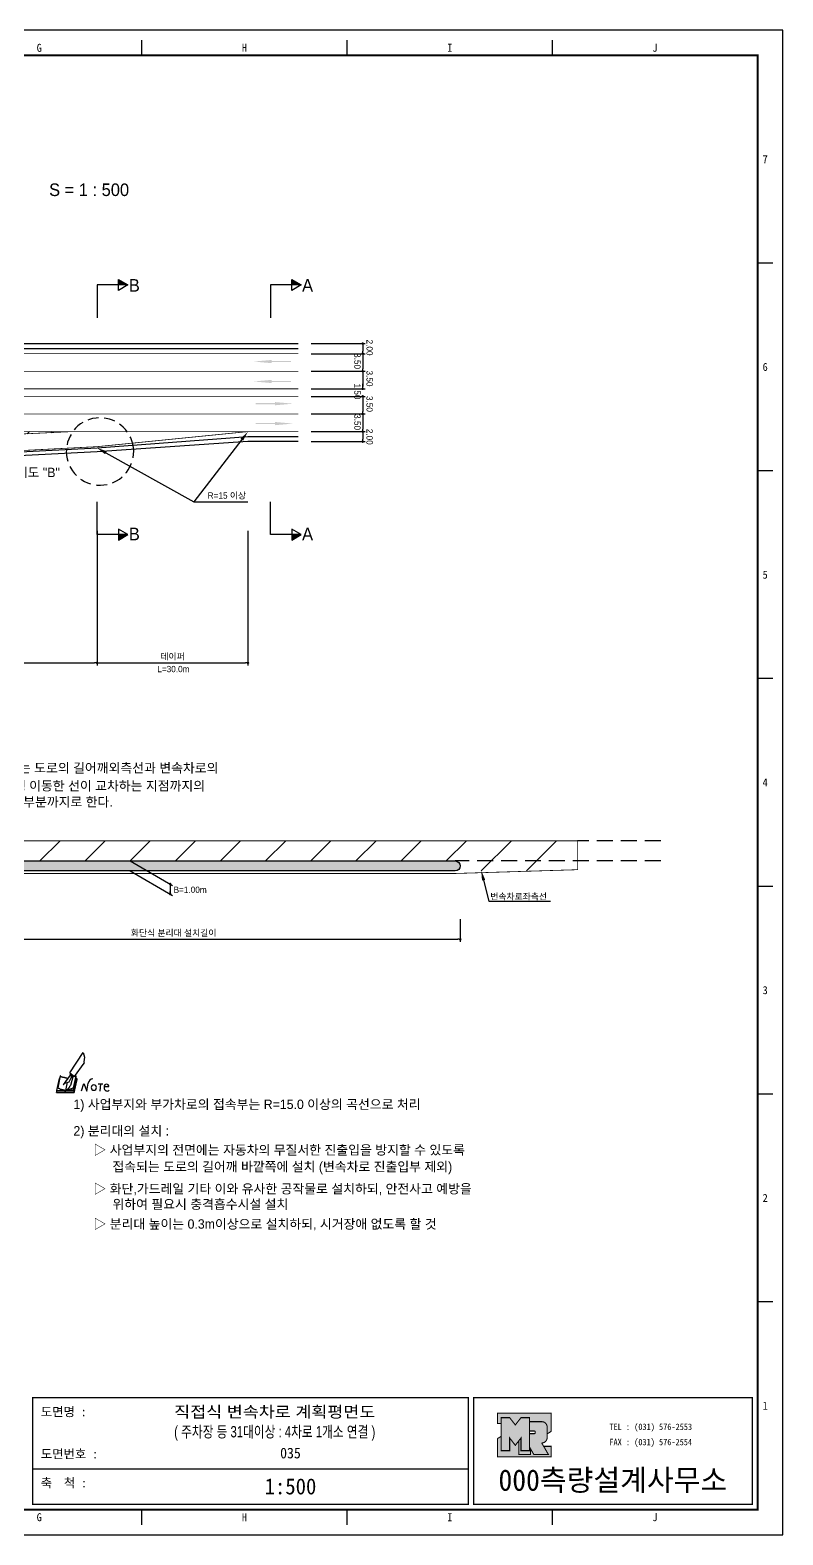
# Model space of a CAD drawing. Header units: millimetres. Extents: x 539 to 962, y 12 to 311.
# Drawn here: x 812.7 to 962.5, y 11.9 to 311.3 of the extents above; entities that cross this region are included whole.
import ezdxf
from ezdxf.enums import TextEntityAlignment as Align

# ---------------------------------------------------------------- set-up
doc = ezdxf.new("R2010")
doc.units = ezdxf.units.MM
doc.linetypes.add('HIDDEN', pattern=[9.525, 6.35, -3.175])
for name, color, linetype in [('CC-GSTR-0004', 4, 'Continuous'), ('CM-LANE-0030', 30, 'Continuous'), ('CZ-DIMT-0002', 7, 'Continuous'), ('CZ-LIN1-0007', 7, 'Continuous'), ('CZ-LIN2-0003', 3, 'Continuous'), ('CZ-LINE-0001', 7, 'Continuous'), ('CZ-TEXT-BOX0', 7, 'Continuous'), ('TITLE', 7, 'Continuous')]:
    doc.layers.add(name, color=color, linetype=linetype)
doc.styles.add('돋움', font='')
doc.styles.add('돋음체', font='')
doc.styles.get('돋움').set_extended_font_data('Dotum')
doc.styles.get('돋음체').set_extended_font_data('DotumChe')

# ---------------------------------------------------------------- blocks, each defined once
blk = doc.blocks.new('note')
for p, q in [((0.85, 3.5), (3.53, 7.57)), ((3.53, 7.57), (3.8, 6.64)), ((3.8, 6.64), (3.69, 5.72)), ((1, 3.1), (0.75, 2.77)), ((0.85, 3.5), (1.8, 2.79)), ((1, 3.4), (0.85, 3.21)), ((0.85, 3.21), (1.52, 2.71)), ((1.8, 2.79), (3.74, 5.46)), ((3.69, 5.72), (3.74, 5.46)), ((-1.24, 2.36), (-1.77, 0)), ((-1.77, 0), (1.77, 0)), ((-1.77, 0), (-1.77, -0.3)), ((-1.53, 0.52), (-1.55, 0.54)), ((-1.01, 2.9), (-1.53, 0.52)), ((-1.48, 0.48), (-1.53, 0.52)), ((-1.43, 0.44), (-1.48, 0.48)), ((-1.38, 0.41), (-1.43, 0.44)), ((-1.33, 0.4), (-1.38, 0.41)), ((-1.27, 0.37), (-1.33, 0.4)), ((-1.22, 0.35), (-1.27, 0.37)), ((-1.13, 2.36), (-1.24, 2.36)), ((-1.17, 0.33), (-1.22, 0.35)), ((-1.12, 0.32), (-1.17, 0.33)), ((-1.02, 0.25), (-1.12, 0.32)), ((-0.97, 0.22), (-1.02, 0.25)), ((-1, 2.9), (-1.01, 2.9)), ((-0.98, 2.85), (-1, 2.9)), ((-0.95, 2.8), (-0.98, 2.85)), ((-0.93, 0.21), (-0.97, 0.22)), ((-0.9, 2.75), (-0.95, 2.8)), ((-0.88, 0.19), (-0.93, 0.21)), ((-0.85, 2.72), (-0.9, 2.75)), ((-0.8, 0.18), (-0.88, 0.19)), ((-0.79, 2.69), (-0.85, 2.72)), ((-0.75, 0.17), (-0.8, 0.18)), ((-0.74, 2.68), (-0.79, 2.69)), ((-0.7, 0.16), (-0.75, 0.17)), ((-0.69, 2.65), (-0.74, 2.68)), ((-0.64, 0.15), (-0.7, 0.16)), ((-0.64, 2.65), (-0.69, 2.65)), ((-0.59, 2.63), (-0.64, 2.65)), ((-0.58, 0.14), (-0.64, 0.15)), ((-0.54, 2.62), (-0.59, 2.63)), ((-0.53, 0.13), (-0.58, 0.14)), ((-0.48, 2.61), (-0.54, 2.62)), ((-0.48, 0.12), (-0.53, 0.13)), ((-0.43, 2.61), (-0.48, 2.61)), ((-0.43, 0.11), (-0.48, 0.12)), ((0.75, 2.77), (-0.46, 1.16)), ((0.37, 2.24), (-0.46, 1.16)), ((-0.46, 1.16), (-0.08, 1.47)), ((-0.38, 2.59), (-0.43, 2.61)), ((-0.38, 0.08), (-0.43, 0.11)), ((-0.33, 2.59), (-0.38, 2.59)), ((-0.29, 0.06), (-0.38, 0.08)), ((-0.27, 2.58), (-0.33, 2.59)), ((-0.23, 0.05), (-0.29, 0.06)), ((-0.22, 2.57), (-0.27, 2.58)), ((-0.16, 0.04), (-0.23, 0.05)), ((-0.17, 2.56), (-0.22, 2.57)), ((-0.12, 2.55), (-0.17, 2.56)), ((-0.11, 0.03), (-0.16, 0.04)), ((-0.07, 2.53), (-0.12, 2.55)), ((-0.04, 0.02), (-0.11, 0.03)), ((-0.08, 1.47), (0.72, 1.75)), ((-0.01, 2.51), (-0.07, 2.53)), ((-0.05, -0.3), (-0.05, 0)), ((0, 0), (-0.04, 0.02)), ((0.04, 2.5), (-0.01, 2.51)), ((0.37, 1.63), (0, 0)), ((0, 0), (1.6, 0.53)), ((0, 0), (1.65, 0.18)), ((0, 0.01), (0.06, 0.04)), ((0, -0.3), (0, 0)), ((0.09, 2.48), (0.04, 2.5)), ((0.05, -0.3), (0.05, 0)), ((0.06, 0.04), (0.11, 0.07)), ((0.14, 2.48), (0.09, 2.48)), ((0.11, 0.07), (0.16, 0.09)), ((0.2, 2.47), (0.14, 2.48)), ((0.16, 0.09), (0.21, 0.12)), ((0.26, 2.43), (0.18, 2.46)), ((0.21, 0.12), (0.27, 0.14)), ((0.34, 2.4), (0.26, 2.43)), ((0.27, 0.14), (0.36, 0.19)), ((0.45, 2.37), (0.34, 2.4)), ((0.36, 0.19), (0.41, 0.22)), ((0.41, 0.22), (0.46, 0.27)), ((0.46, 0.27), (0.51, 0.3)), ((0.51, 0.3), (0.56, 0.34)), ((0.56, 0.34), (0.6, 0.4)), ((0.6, 0.4), (0.64, 0.45)), ((0.64, 0.45), (0.67, 0.51)), ((0.67, 0.51), (0.74, 0.58)), ((0.72, 1.75), (1.16, 2.53)), ((0.74, 0.58), (0.79, 0.63)), ((0.79, 0.63), (0.83, 0.68)), ((0.83, 0.68), (0.86, 0.73)), ((0.86, 0.73), (0.89, 0.79)), ((0.89, 0.84), (0.92, 0.89)), ((0.89, 0.79), (0.89, 0.84)), ((0.92, 0.89), (0.96, 0.95)), ((0.96, 0.95), (1.01, 0.97)), ((1.47, 2.74), (1.01, 0.97)), ((1.16, 2.53), (1.37, 2.82)), ((2.13, 2.84), (1.44, 2.63)), ((1.52, 2.71), (1.66, 2.9)), ((1.6, 0.53), (2.13, 2.84)), ((1.65, 0.18), (2.19, 2.48)), ((1.77, 0), (2.3, 2.36)), ((1.77, -0.3), (2.3, 2.07)), ((1.77, -0.38), (2.3, 1.99)), ((1.77, -0.44), (2.3, 1.93)), ((1.77, 0), (1.77, -0.3)), ((2.19, 2.48), (2.04, 2.47)), ((2.3, 2.36), (2.16, 2.36)), ((2.3, 2.36), (2.3, 2.07)), ((3.21, -0.08), (3.68, 1.4)), ((3.68, 1.4), (4.26, -0.14)), ((4.26, -0.14), (4.56, 1.44)), ((6.55, 1.34), (7.46, 1.34)), ((7.01, 1.34), (6.87, -0.11)), ((7.71, 0.77), (7.71, 0.55)), ((7.71, 0.77), (8.67, 0.77)), ((-1.77, -0.3), (1.77, -0.3)), ((-1.77, -0.43), (-1.77, -0.3)), ((-1.77, -0.37), (1.77, -0.37)), ((-1.77, -0.43), (1.77, -0.43))]:
    blk.add_line(p, q)
for centre, major_axis, start_param, end_param in [((0.4, 2.31), (0.0702, 0.0702), 3.283946, 6.425539), ((5.68, 1.23), (-0.806, 0.806), -0.591174, 0.597824), ((5.66, 0.58), (-0.378, 0.378), 3.926991, 10.210176), ((8.3, 0.49), (0.422, 0.422), 2.265602, 4.634911), ((8.19, 0.77), (-0.342, 0.342), 3.926991, 7.068583)]:
    blk.add_ellipse(centre, major_axis=major_axis, ratio=1, start_param=start_param, end_param=end_param)
blk = doc.blocks.new('_Dot')
at = {"color": 0, "linetype": 'ByBlock', "lineweight": -2}
blk.add_line((-0.5, 0), (-1, 0), dxfattribs=at)
at = {"color": 0, "linetype": 'ByBlock', "const_width": 0.5}
blk.add_lwpolyline([(-0.25, 0, 1), (0.25, 0, 1)], format="xyb", close=True, dxfattribs=at)

msp = doc.modelspace()

# ---------------------------------------------------------------- hatches: boundary and pattern name
at = {"layer": 'CM-LANE-0030'}
h = msp.add_hatch(dxfattribs=at)
h.set_pattern_fill('ANSI31', color=256, style=0)
h.set_pattern_definition([(45, (540.801, 471.5073), (-2.245064, 2.245064), [])])
h.paths.add_polyline_path([(821.11, 231.44), (663.61, 231.44), (692.29, 228.44), (697.13, 228.44, -1), (697.13, 229.44), (753.13, 229.44, -1), (753.13, 228.44), (762.87, 228.44)])
at = {"layer": 'CZ-LIN1-0007'}
for points in [[(860.8, 245.69), (860.8, 245.47), (864.63, 245.48), (864.63, 245.26), (860.8, 245.26), (860.8, 245.05), (857.15, 245.37)], [(860.8, 241.73), (860.8, 241.52), (864.63, 241.52), (864.63, 241.3), (860.8, 241.3), (860.8, 241.09), (857.15, 241.41)], [(861.41, 237.31), (861.41, 237.1), (857.59, 237.1), (857.59, 236.88), (861.41, 236.88), (861.41, 236.67), (865.06, 236.99)], [(861.41, 233.35), (861.41, 233.14), (857.59, 233.14), (857.59, 232.92), (861.41, 232.92), (861.41, 232.71), (865.06, 233.03)]]:
    msp.add_hatch(color=256, dxfattribs=at).paths.add_polyline_path(points)
at = {"layer": 'CZ-LIN2-0003'}
h = msp.add_hatch(dxfattribs=at)
h.set_pattern_fill('CROSS', color=256, scale=0.15, style=0)
h.set_pattern_definition([(0, (472.6129, 630.1541), (0.9525, 0.9525), [0.47625, -1.42875]), (90, (472.851, 629.916), (-0.9525, 0.9525), [0.47625, -1.42875])])
h.paths.add_polyline_path([(897.28, 146.02), (785.26, 146.02, 1), (785.26, 144.02), (897.28, 144.02, 1)])
at = {"layer": 'CZ-LINE-0001'}
for points in [[(830.29, 261.71), (830.29, 260.61), (832.19, 260.61)], [(864.76, 261.71), (864.76, 260.61), (866.66, 260.61)], [(832.19, 210.94), (830.29, 210.94), (830.29, 209.84)], [(866.66, 210.94), (864.76, 210.94), (864.76, 209.84)]]:
    msp.add_hatch(color=256, dxfattribs=at).paths.add_polyline_path(points)
at = {"layer": 'TITLE', "ltscale": 150}
h = msp.add_hatch(color=8, dxfattribs=at)
edge = h.paths.add_edge_path()
edge.add_line((916.37, 36.17), (905.71, 36.17))
edge.add_line((905.71, 36.17), (905.71, 34.09))
edge.add_line((905.71, 34.09), (906.41, 34.09))
edge.add_line((906.41, 34.09), (906.41, 35.26))
edge.add_line((906.41, 35.26), (908.11, 35.26))
edge.add_line((908.11, 35.26), (909.23, 33.81))
edge.add_line((909.23, 33.81), (910.36, 35.26))
edge.add_line((910.36, 35.26), (912.05, 35.26))
edge.add_line((912.05, 35.26), (912.05, 34.47))
edge.add_line((912.05, 34.47), (914.49, 34.47))
edge.add_arc((914.49, 33.4), 1.07, 0, 90, ccw=False)
edge.add_line((915.56, 33.4), (915.56, 32.03))
edge.add_line((915.56, 32.03), (916.37, 32.54))
edge.add_line((916.37, 32.54), (916.37, 36.17))
h.paths.add_polyline_path([(909.92, 30.64), (909.23, 29.76), (908.11, 31.22), (908.11, 28.7), (906.41, 28.7), (906.41, 31.55), (905.71, 31.11), (905.71, 27.48), (916.37, 27.48), (916.37, 29.56), (914.88, 29.56), (915.83, 27.91), (912.93, 27.91), (912.23, 29.12), (912.23, 27.91), (909.92, 27.91)])
msp.add_hatch(color=5, dxfattribs=at).paths.add_polyline_path([(912.05, 35.26), (910.36, 35.26), (909.23, 33.81), (908.11, 35.26), (906.41, 35.26), (906.41, 28.7), (908.11, 28.7), (908.11, 31.22), (909.23, 29.76), (910.36, 31.22), (910.36, 28.7), (912.05, 28.7)])
h = msp.add_hatch(color=161, dxfattribs=at)
edge = h.paths.add_edge_path()
edge.add_arc((914.49, 33.4), 1.07, 360, 450)
edge.add_line((914.49, 34.47), (912.05, 34.47))
edge.add_line((912.05, 34.47), (912.05, 32.61))
edge.add_line((912.05, 32.61), (913.05, 32.61))
edge.add_arc((913.05, 32.5), 0.113, 0, 90, ccw=False)
edge.add_line((913.16, 32.5), (913.16, 32.19))
edge.add_arc((913.05, 32.19), 0.113, 270, 360, ccw=False)
edge.add_line((913.05, 32.08), (912.05, 32.08))
edge.add_line((912.05, 32.08), (912.05, 28.7))
edge.add_line((912.05, 28.7), (910.36, 28.7))
edge.add_line((910.36, 28.7), (910.36, 31.22))
edge.add_line((910.36, 31.22), (909.92, 30.64))
edge.add_line((909.92, 30.64), (909.92, 27.91))
edge.add_line((909.92, 27.91), (912.23, 27.91))
edge.add_line((912.23, 27.91), (912.23, 29.12))
edge.add_line((912.23, 29.12), (912.93, 27.91))
edge.add_line((912.93, 27.91), (915.83, 27.91))
edge.add_line((915.83, 27.91), (914.49, 30.22))
edge.add_arc((914.49, 31.29), 1.07, 270, 360)
edge.add_line((915.56, 31.29), (915.56, 33.4))

# ---------------------------------------------------------------- linework, layer by layer
at = {"color": 0, "linetype": 'ByBlock', "lineweight": -2}
for p, q in [((878.88, 248.69), (878.88, 248.44)), ((878.88, 247.19), (878.88, 247.44)), ((878.88, 246.69), (878.88, 246.44)), ((878.88, 243.69), (878.88, 243.94)), ((878.88, 243.19), (878.88, 242.94)), ((878.88, 240.19), (878.88, 240.44)), ((878.88, 240.19), (878.88, 240.44)), ((878.88, 238.19), (878.88, 237.94)), ((878.88, 238.19), (878.88, 237.94)), ((878.88, 235.19), (878.88, 235.44)), ((878.88, 234.69), (878.88, 234.44)), ((878.88, 231.69), (878.88, 231.94)), ((878.88, 231.19), (878.88, 230.94)), ((878.88, 229.69), (878.88, 229.94)), ((840.57, 141.19), (840.57, 140.94)), ((840.57, 139.69), (840.57, 139.94))]:
    msp.add_line(p, q, dxfattribs=at)
at = {"color": 0, "linetype": 'ByBlock', "const_width": 0.25}
for points in [[(878.88, 248.82, 1), (878.88, 249.07, 1)], [(878.88, 247.07, 1), (878.88, 246.82, 1)], [(878.88, 246.82, 1), (878.88, 247.07, 1)], [(878.88, 243.57, 1), (878.88, 243.32, 1)], [(878.88, 243.32, 1), (878.88, 243.57, 1)], [(878.88, 240.07, 1), (878.88, 239.82, 1)], [(878.88, 240.07, 1), (878.88, 239.82, 1)], [(878.88, 238.32, 1), (878.88, 238.57, 1)], [(878.88, 238.32, 1), (878.88, 238.57, 1)], [(878.88, 235.07, 1), (878.88, 234.82, 1)], [(878.88, 234.82, 1), (878.88, 235.07, 1)], [(878.88, 231.32, 1), (878.88, 231.57, 1)], [(878.88, 231.57, 1), (878.88, 231.32, 1)], [(878.88, 229.57, 1), (878.88, 229.32, 1)], [(840.57, 141.32, 1), (840.57, 141.57, 1)], [(840.57, 139.57, 1), (840.57, 139.32, 1)]]:
    msp.add_lwpolyline(points, format="xyb", close=True, dxfattribs=at)
at = {"layer": 'CC-GSTR-0004'}
for points in [[(636.05, 248.94), (866.05, 248.94)], [(636.05, 247.94), (866.05, 247.94)]]:
    msp.add_lwpolyline(points, dxfattribs=at)
for points in [[(736.24, 219.27, -0.185887), (745.7, 224.05), (826.05, 228.19), (856.05, 230.44), (866.05, 230.44)], [(866.05, 229.44), (856.05, 229.44), (826.05, 227.44), (745.76, 223.31, 0.185554), (736.79, 218.77)]]:
    msp.add_lwpolyline(points, format="xyb", dxfattribs=at)
at = {"layer": 'CM-LANE-0030'}
for p, q in [((814.67, 146.02), (818.67, 150.02)), ((823.65, 146.02), (827.65, 150.02)), ((832.63, 146.02), (836.63, 150.02)), ((841.61, 146.02), (845.61, 150.02)), ((850.59, 146.02), (854.59, 150.02)), ((859.57, 146.02), (863.57, 150.02)), ((868.55, 146.02), (872.55, 150.02)), ((877.53, 146.02), (881.53, 150.02)), ((886.51, 146.02), (890.51, 150.02)), ((895.49, 146.02), (899.49, 150.02)), ((902.47, 144.02), (908.47, 150.02)), ((911.45, 144.02), (917.45, 150.02))]:
    msp.add_line(p, q, dxfattribs=at)
at = {"layer": 'CM-LANE-0030', "const_width": 0.15}
for points in [[(636.05, 239.94), (866.05, 239.94)], [(636.05, 238.44), (866.05, 238.44)]]:
    msp.add_lwpolyline(points, dxfattribs=at)
for points in [[(663.61, 231.44), (821.11, 231.44), (753.13, 228.19), (697.13, 228.19)], [(765.66, 145.06), (785.26, 143.52), (897.12, 143.52), (921.62, 144.28), (921.62, 150.02), (765.66, 150.02)]]:
    msp.add_lwpolyline(points, close=True, dxfattribs=at)
at = {"layer": 'CZ-LIN1-0007', "const_width": 0.15}
msp.add_lwpolyline([(636.05, 246.94), (866.05, 246.94)], dxfattribs=at)
at = {"layer": 'CZ-LIN1-0007', "linetype": 'HIDDEN', "const_width": 0.15}
for points in [[(636.05, 243.44), (866.05, 243.44)], [(636.05, 234.94), (866.05, 234.94)], [(821.11, 231.44), (856.05, 231.44)]]:
    msp.add_lwpolyline(points, dxfattribs=at)
at = {"layer": 'CZ-LIN1-0007', "const_width": 0.15}
msp.add_lwpolyline([(866.05, 231.44), (856.05, 231.44), (826.05, 228.44), (745.68, 224.3, 0.185992), (736.05, 219.44)], format="xyb", dxfattribs=at)
at = {"layer": 'CZ-LIN2-0003'}
msp.add_lwpolyline([(897.28, 144.02), (785.26, 144.02, -1), (785.26, 146.02), (897.28, 146.02, -1)], format="xyb", close=True, dxfattribs=at)
at = {"layer": 'CZ-LINE-0001'}
for p, q in [((832.19, 260.61), (826.05, 260.61)), ((826.05, 260.61), (826.05, 254.07)), ((830.29, 259.51), (830.29, 261.71)), ((830.29, 261.71), (832.19, 260.61)), ((832.19, 260.61), (830.29, 259.51)), ((866.66, 260.61), (860.52, 260.61)), ((860.52, 260.61), (860.52, 254.07)), ((864.76, 259.51), (864.76, 261.71)), ((864.76, 261.71), (866.66, 260.61)), ((866.66, 260.61), (864.76, 259.51)), ((868.65, 248.94), (879.38, 248.94)), ((868.65, 246.94), (879.38, 246.94)), ((868.65, 246.94), (879.38, 246.94)), ((878.88, 248.44), (878.88, 247.44)), ((878.88, 246.44), (878.88, 243.94)), ((868.65, 243.44), (879.38, 243.44)), ((868.65, 243.44), (879.38, 243.44)), ((878.88, 242.94), (878.88, 240.44)), ((868.65, 239.94), (879.38, 239.94)), ((868.65, 239.94), (879.38, 239.94)), ((878.88, 240.44), (878.88, 240.94)), ((868.65, 238.44), (879.38, 238.44)), ((868.65, 238.44), (879.38, 238.44)), ((878.88, 237.94), (878.88, 235.44)), ((878.88, 237.94), (878.88, 237.44)), ((868.65, 234.94), (879.38, 234.94)), ((868.65, 234.94), (879.38, 234.94)), ((878.88, 234.44), (878.88, 231.94)), ((868.65, 231.44), (879.38, 231.44)), ((868.65, 231.44), (879.38, 231.44)), ((878.88, 230.94), (878.88, 229.94)), ((868.65, 229.44), (879.38, 229.44)), ((826.05, 210.94), (826.05, 217.48)), ((845.27, 217.45), (856.05, 217.45)), ((860.52, 210.94), (860.52, 217.48)), ((826.05, 211.7), (826.05, 184.92)), ((826.05, 211.7), (826.05, 184.92)), ((832.19, 210.94), (826.05, 210.94)), ((832.19, 210.94), (830.29, 212.04)), ((830.29, 212.04), (830.29, 209.84)), ((830.29, 209.84), (832.19, 210.94)), ((856.05, 211.7), (856.05, 184.92)), ((866.66, 210.94), (860.52, 210.94)), ((866.66, 210.94), (864.76, 212.04)), ((864.76, 212.04), (864.76, 209.84)), ((864.76, 209.84), (866.66, 210.94)), ((736.55, 185.42), (825.55, 185.42)), ((826.55, 185.42), (855.55, 185.42)), ((832.63, 146.02), (841.07, 141.15)), ((832.63, 144.02), (841.07, 139.15)), ((840.57, 140.94), (840.57, 139.44)), ((898.28, 134.47), (898.28, 129.93)), ((784.76, 130.43), (897.78, 130.43))]:
    msp.add_line(p, q, dxfattribs=at)
at = {"layer": 'CZ-LINE-0001', "linetype": 'HIDDEN', "ltscale": 0.35}
msp.add_line((833.27, 228.27), (833.27, 228.27), dxfattribs=at)
at = {"layer": 'CZ-LINE-0001', "linetype": 'HIDDEN', "ltscale": 0.5}
for p, q in [((938.15, 150.02), (921.62, 150.02)), ((938.15, 146.02), (897.28, 146.02))]:
    msp.add_line(p, q, dxfattribs=at)
at = {"layer": 'CZ-LINE-0001'}
for points in [[(854.83, 229.84), (845.27, 217.45)], [(827.8, 227.23), (845.27, 217.45)]]:
    msp.add_lwpolyline(points, dxfattribs=at)
at = {"layer": 'CZ-LINE-0001', "extrusion": (0, 0, -1)}
msp.add_lwpolyline([(-902.93, 142.19), (-903.98, 138.01), (-916.21, 138.01)], dxfattribs=at)
at = {"layer": 'CZ-LINE-0001', "linetype": 'HIDDEN', "ltscale": 0.35}
msp.add_arc((826.62, 227.48), 6.7, 6.7667, 6.749, dxfattribs=at)
at = {"layer": 'CZ-LINE-0001'}
for points in [[(854.57, 230.04), (856.05, 231.42), (855.09, 229.63)], [(827.63, 226.93), (826.05, 228.2), (827.96, 227.52)]]:
    msp.add_solid(points, dxfattribs=at)
at = {"layer": 'CZ-LINE-0001', "extrusion": (0, 0, -1)}
msp.add_solid([(-903.25, 142.27), (-902.44, 144.13), (-902.61, 142.11)], dxfattribs=at)
at = {"layer": 'TITLE', "color": 7, "linetype": 'Continuous'}
for p, q in [((834.95, 306.27), (834.95, 309.3)), ((875.77, 306.27), (875.77, 309.3)), ((916.6, 306.27), (916.6, 309.3)), ((960.45, 264.95), (957.42, 264.95)), ((960.45, 223.62), (957.42, 223.62)), ((960.45, 182.29), (957.42, 182.29)), ((960.45, 140.96), (957.42, 140.96)), ((960.45, 99.63), (957.42, 99.63)), ((960.45, 58.3), (957.42, 58.3)), ((834.95, 13.95), (834.95, 16.97)), ((875.77, 13.95), (875.77, 16.97)), ((916.6, 13.95), (916.6, 16.97))]:
    msp.add_line(p, q, dxfattribs=at)
at = {"layer": 'TITLE', "ltscale": 150}
msp.add_line((813.25, 25.11), (899.86, 25.11), dxfattribs=at)
at = {"layer": 'TITLE'}
msp.add_line((957.53, 16.97), (548.67, 16.97), dxfattribs=at)
msp.add_lwpolyline([(539.1, 11.94), (962.46, 11.94), (962.46, 311.31), (539.1, 311.31)], close=True, dxfattribs=at)
at = {"layer": 'TITLE', "linetype": 'Continuous', "const_width": 0.403}
msp.add_lwpolyline([(549.18, 16.97), (549.18, 306.27), (957.42, 306.27), (957.42, 16.97)], close=True, dxfattribs=at)
at = {"layer": 'TITLE', "ltscale": 150}
for points, const_width in [([(813.25, 39.25), (899.86, 39.25), (899.86, 18.03), (813.25, 18.03)], 0.265), ([(956.36, 39.25), (956.36, 18.03), (900.92, 18.03), (900.92, 39.25), (956.36, 39.25)], 0.265), ([(912.05, 35.26), (910.36, 35.26), (909.23, 33.81), (908.11, 35.26), (906.41, 35.26), (906.41, 28.7), (908.11, 28.7), (908.11, 31.22), (909.23, 29.76), (910.36, 31.22), (910.36, 28.7), (912.05, 28.7)], 0.212), ([(909.92, 30.64), (909.23, 29.76), (908.11, 31.22), (908.11, 28.7), (906.41, 28.7), (906.41, 31.55), (905.71, 31.11), (905.71, 27.48), (916.37, 27.48), (916.37, 29.56), (914.88, 29.56), (915.83, 27.91), (912.93, 27.91), (912.23, 29.12), (912.23, 27.91), (909.92, 27.91)], 0.212)]:
    msp.add_lwpolyline(points, close=True, dxfattribs=dict(at, const_width=const_width))
at = {"layer": 'TITLE', "ltscale": 150, "const_width": 0.212}
for points in [[(916.37, 36.17), (905.71, 36.17), (905.71, 34.09), (906.41, 34.09), (906.41, 35.26), (908.11, 35.26), (909.23, 33.81), (910.36, 35.26), (912.05, 35.26), (912.05, 34.47), (914.49, 34.47, -0.414214), (915.56, 33.4), (915.56, 32.03), (916.37, 32.54)], [(915.56, 33.4, 0.414214), (914.49, 34.47), (912.05, 34.47), (912.05, 32.61), (913.05, 32.61, -0.414214), (913.16, 32.5), (913.16, 32.19, -0.414214), (913.05, 32.08), (912.05, 32.08), (912.05, 28.7), (910.36, 28.7), (910.36, 31.22), (909.92, 30.64), (909.92, 27.91), (912.23, 27.91), (912.23, 29.12), (912.93, 27.91), (915.83, 27.91), (914.49, 30.22, 0.414214), (915.56, 31.29)]]:
    msp.add_lwpolyline(points, format="xyb", close=True, dxfattribs=at)

# ---------------------------------------------------------------- block references
at = {"layer": 'CZ-LINE-0001', "xscale": 0.5, "yscale": 0.5, "zscale": 0.5}
for p in [(826.05, 185.42), (856.05, 185.42), (898.28, 130.43)]:
    msp.add_blockref('_Dot', p, dxfattribs=at)
at = {"layer": 'CZ-LINE-0001', "xscale": 0.5, "yscale": 0.5, "zscale": 0.5, "rotation": 180}
msp.add_blockref('_Dot', (826.05, 185.42), dxfattribs=at)
at = {"layer": 'CZ-TEXT-BOX0'}
msp.add_blockref('note', (819.74, 100.35), dxfattribs=at)

# ---------------------------------------------------------------- texts
at = {"layer": 'CZ-DIMT-0002', "style": '돋움'}
for s, height, p in [('B', 2.5, (833.45, 260.53)), ('A', 2.5, (867.91, 260.53)), ('상세도 "B"', 1.875, (813.08, 223.31)), ('R=15 이상', 1.25, (851.86, 218.71)), ('B', 2.5, (833.45, 211.07)), ('A', 2.5, (867.91, 211.07)), ('L=30.0m', 1.25, (841.22, 184.2))]:
    msp.add_text(s, height=height, dxfattribs=at).set_placement(p, align=Align.MIDDLE_CENTER)
for s, p in [('2.00', (879.63, 249.75)), ('3.50', (877.2, 247.06)), ('3.50', (879.63, 243.59)), ('1.50', (877.2, 241.01)), ('3.50', (879.63, 238.53)), ('3.50', (877.2, 234.92)), ('2.00', (879.63, 232))]:
    msp.add_text(s, height=1.25, rotation=270, dxfattribs=at).set_placement(p)
for s, p in [('○ 분리대 설치길이는 접속되는 도로의 길어깨외측선과 변속차로의', (780.01, 164.53)), ('좌측선에서 0.5m만큼 평행 이동한 선이 교차하는 지점까지의', (783.86, 160.97)), ('길이중 R=0.5로 마감되는 부분까지로 한다.', (783.86, 157.77)), ('1) 사업부지와 부가차로의 접속부는 R=15.0 이상의 곡선으로 처리', (821.34, 97.6)), ('2) 분리대의 설치 :', (821.34, 92.33)), ('▷ 사업부지의 전면에는 자동차의 무질서한 진출입을 방지할 수 있도록', (825.32, 88.53)), ('접속되는 도로의 길어깨 바깥쪽에 설치 (변속차로 진출입부 제외)', (829.1, 85.2)), ('▷ 화단,가드레일 기타 이와 유사한 공작물로 설치하되, 안전사고 예방을', (825.32, 80.8)), ('위하여 필요시 충격흡수시설 설치', (829.1, 77.74)), ('▷ 분리대 높이는 0.3m이상으로 설치하되, 시거장애 없도록 할 것', (825.32, 73.79))]:
    msp.add_text(s, height=1.875, dxfattribs=at).set_placement(p, align=Align.MIDDLE_LEFT)
for s, p in [('B=1.00m', (841.26, 139.67)), ('변속차로좌측선', (904.26, 138.32))]:
    msp.add_text(s, height=1.25, dxfattribs=at).set_placement(p)
at = {"layer": 'CZ-LINE-0001', "char_height": 1.25, "attachment_point": 5, "style": '돋움'}
for s, insert in [('\\A1;테이퍼', (841.05, 186.62)), ('\\A1;화단식 분리대 설치길이', (841.27, 131.63))]:
    msp.add_mtext(s, dxfattribs=dict(at, insert=insert))
at = {"layer": 'TITLE', "color": 3, "linetype": 'Continuous', "style": '돋음체'}
for s, p in [('G', (814.54, 307.79)), ('H', (855.36, 307.79)), ('I', (896.19, 307.79)), ('J', (937.01, 307.79)), ('7', (958.93, 285.62)), ('6', (958.93, 244.29)), ('5', (958.93, 202.96)), ('4', (958.93, 161.63)), ('3', (958.93, 120.3)), ('2', (958.93, 78.97)), ('1', (958.93, 37.64)), ('G', (814.54, 15.46)), ('H', (855.36, 15.46)), ('I', (896.19, 15.46)), ('J', (937.01, 15.46))]:
    msp.add_text(s, height=1.59, dxfattribs=at).set_placement(p, align=Align.MIDDLE)
at = {"layer": 'TITLE', "style": '돋움'}
msp.add_text('S = 1 : 500', height=2.5, dxfattribs=at).set_placement((816.5, 279.55), align=Align.MIDDLE_LEFT)
at = {"layer": 'TITLE', "style": '돋음체'}
for s, p in [('도면명 :', (814.84, 35.54)), ('도면번호 :', (814.84, 27.15)), ('축  척 :', (814.84, 21.39))]:
    msp.add_text(s, height=1.804, dxfattribs=at).set_placement(p)
at = {"layer": 'TITLE', "style": '돋움'}
for s, width, p, p2 in [('직접식 변속차로 계획평면도', 1.010039, (841.38, 35.29), (881.38, 35.29)), ('( 주차장 등 31대이상 : 4차로 1개소 연결 )', 0.670122, (841.38, 31.34), (881.38, 31.34))]:
    msp.add_text(s, height=2.25, dxfattribs=dict(at, width=width)).set_placement(p, p2, align=Align.FIT)
at = {"layer": 'TITLE', "color": 180, "style": '돋음체'}
for s, p in [('TEL : (031) 576-2553', (927.94, 32.81)), ('FAX : (031) 576-2554', (927.94, 29.78))]:
    msp.add_text(s, height=1.2733, dxfattribs=at).set_placement(p)
at = {"layer": 'TITLE', "linetype": 'Continuous', "style": '돋음체'}
for s, height, p in [('035', 2.122, (864.51, 28.21)), ('1:500', 3.183, (864.51, 21.57))]:
    msp.add_text(s, height=height, dxfattribs=at).set_placement(p, align=Align.MIDDLE)
at = {"layer": 'TITLE', "color": 180, "style": '돋음체'}
msp.add_text('000측량설계사무소', height=4.244, dxfattribs=at).set_placement((928.64, 20.72), align=Align.CENTER)

doc.saveas('drawing.dxf')
